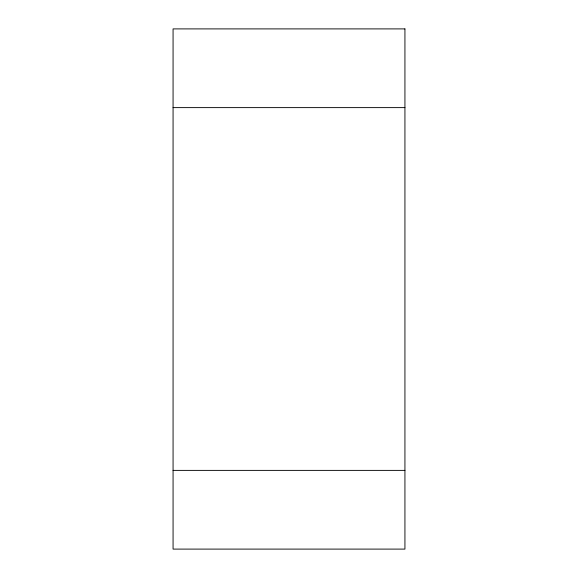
<?xml version="1.0" encoding="UTF-8"?>
<svg xmlns="http://www.w3.org/2000/svg" width="578" height="578" viewBox="0 0 578 578"><rect width="100%" height="100%" fill="white"/><g stroke="black" fill="none" stroke-linecap="round" stroke-linejoin="round"><path stroke-width="0.87" d="M173.068 107.616L404.932 107.616M173.068 470.384L404.932 470.384M404.932 28.9L173.068 28.9L173.068 549.1L404.932 549.1L404.932 28.9"/></g></svg>
